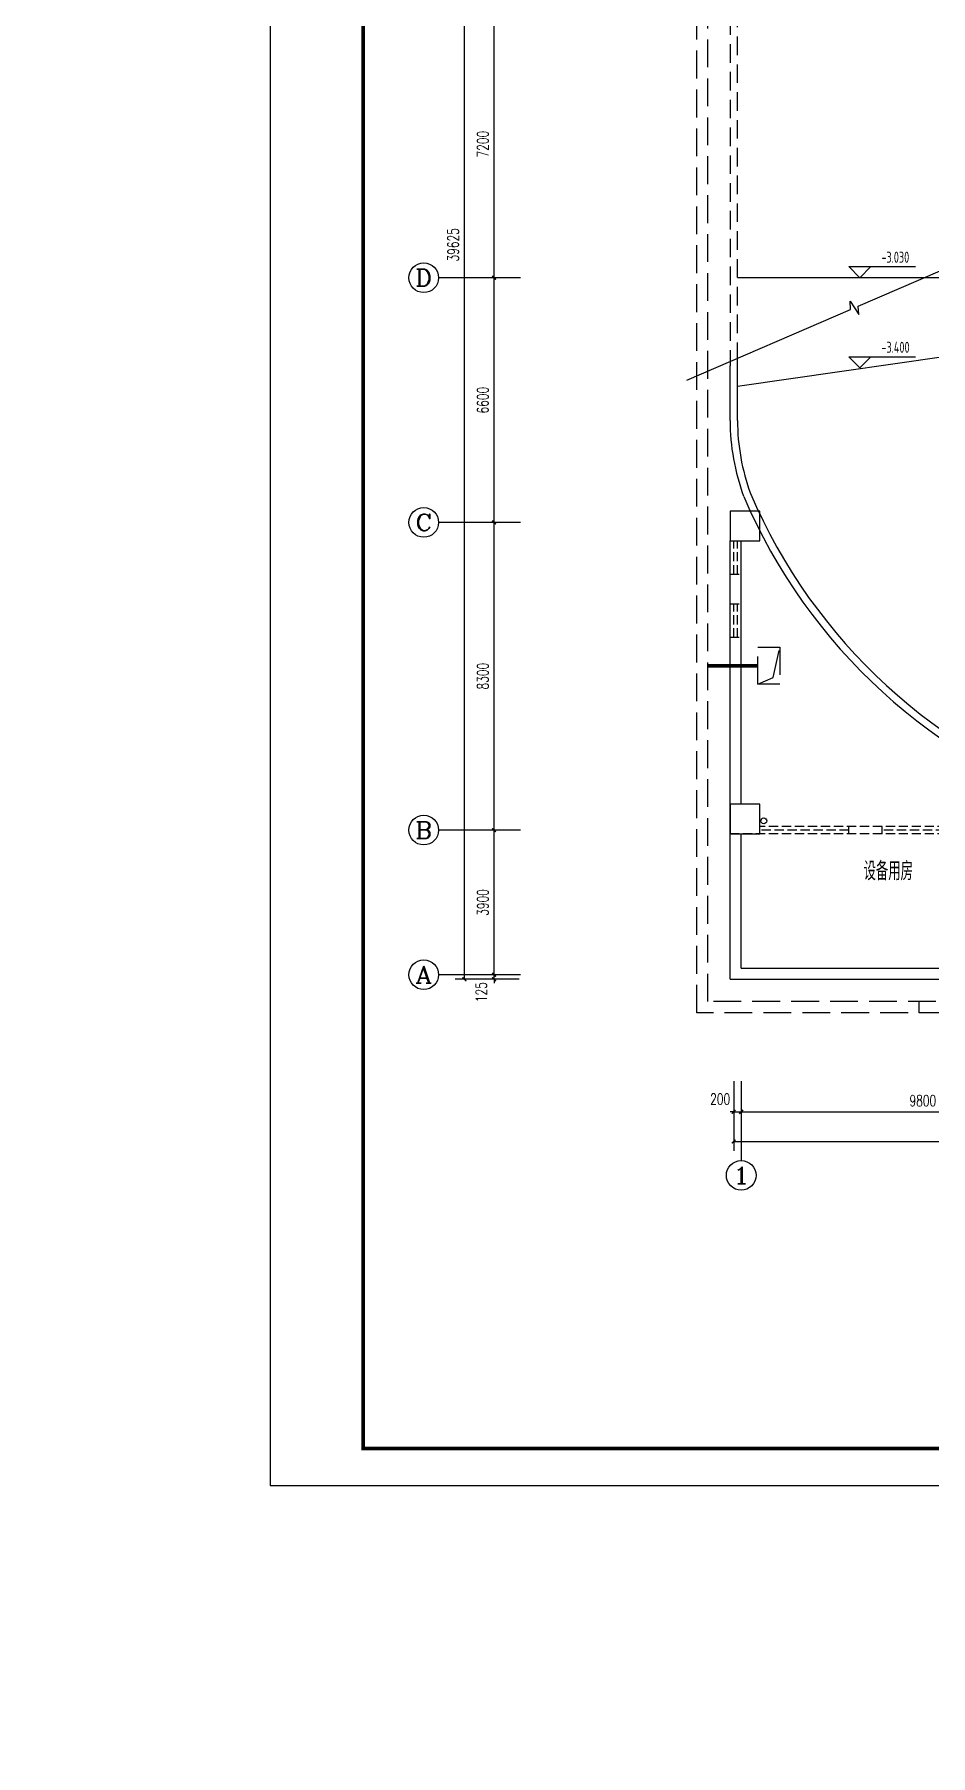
# Model space of a CAD drawing. Extents: x 2166032 to 5302137, y 581493 to 2416206.
# Drawn here: x 2664591 to 2688759, y 1171694 to 1218120 of the extents above; entities that cross this region are included whole.
import ezdxf
from ezdxf.enums import TextEntityAlignment as Align

# ---------------------------------------------------------------- set-up
doc = ezdxf.new("R2010")
doc.units = 0
doc.header["$LTSCALE"] = 1000
doc.header["$MEASUREMENT"] = 0
doc.linetypes.add('DASH', pattern=[0.35, 0.25, -0.1])
doc.linetypes.add('DASHED', pattern=[0.75, 0.5, -0.25])
for name, color, linetype in [('AXIS', 3, 'Continuous'), ('AXIS_TEXT', 7, 'Continuous'), ('COLUMN', 2, 'Continuous'), ('DIM_ELEV', 3, 'Continuous'), ('DIM_SYMB', 3, 'Continuous'), ('PUB_TEXT', 7, 'Continuous'), ('PUB_TITLE', 137, 'Continuous'), ('WALL', 8, 'Continuous'), ('WINDOW', 8, 'Continuous'), ('地沟', 8, 'Continuous'), ('屋面', 151, 'Continuous'), ('消防', 7, 'Continuous')]:
    doc.layers.add(name, color=color, linetype=linetype)
doc.styles.add('_TCH_AXIS', font='complex_.ttf')
doc.styles.add('_TCH_DIM', font='tssdeng.shx', dxfattribs={"bigfont": 'tssdchn.shx'})
doc.styles.add('COMPLEX', font='complex_.ttf')
doc.styles.add('DIM_FONT', font='simplex_.ttf', dxfattribs={"width": 0.7})
doc.styles.add('TSSD_REIN', font='tssdeng.shx', dxfattribs={"width": 0.7, "bigfont": 'tssdchn.shx'})
doc.dimstyles.new('DIMN', dxfattribs={"dimtxt": 300, "dimasz": 100, "dimexe": 250, "dimexo": 300, "dimgap": 150, "dimtad": 1, "dimdec": 0, "dimzin": 0, "dimdsep": 46, "dimtxsty": 'DIM_FONT', "dimblk": 'ARCHTICK', "dimcen": 0.09, "dimclrt": 7, "dimazin": 2, "dimtfac": 1, "dimtdec": 0, "dimtix": 1, "dimtmove": 2, "dimatfit": 3, "dimldrblk": 'ARCHTICK', "dimfxl": 1, "dimtolj": 1, "dimtzin": 0, "dimarcsym": 0})

# ---------------------------------------------------------------- blocks, each defined once
blk = doc.blocks.new('_ArchTick')
at = {"color": 0, "linetype": 'ByBlock', "const_width": 0.4}
blk.add_lwpolyline([(-0.5, -0.5), (0.5, 0.5)], dxfattribs=at)
blk = doc.blocks.new('*D2558')
at = {"layer": 'AXIS', "color": 0, "lineweight": -2}
for p, q in [((2683451, 1189890), (2683451, 1188808)), ((2683651, 1189890), (2683651, 1188808)), ((2683451, 1189058), (2683351, 1189058)), ((2683451, 1189058), (2683651, 1189058)), ((2683651, 1189058), (2683751, 1189058))]:
    blk.add_line(p, q, dxfattribs=at)
at = {"layer": 'Defpoints', "color": 0}
for p in [(2683451, 1190190), (2683651, 1190190), (2683651, 1189058)]:
    blk.add_point(p, dxfattribs=at)
at = {"layer": 'AXIS', "color": 0, "lineweight": -2, "xscale": 100, "yscale": 100, "zscale": 100}
blk.add_blockref('_ArchTick', (2683451, 1189058), dxfattribs=at)
at = {"layer": 'AXIS', "color": 0, "lineweight": -2, "xscale": 100, "yscale": 100, "zscale": 100, "rotation": 180}
blk.add_blockref('_ArchTick', (2683651, 1189058), dxfattribs=at)
at = {"layer": 'AXIS', "color": 7, "insert": (2683081, 1189403), "char_height": 300, "attachment_point": 5, "style": 'DIM_FONT'}
blk.add_mtext('\\A1;200', dxfattribs=at)
blk = doc.blocks.new('*D2559')
at = {"layer": 'AXIS', "color": 0, "lineweight": -2}
for p, q in [((2683651, 1189890), (2683651, 1188808)), ((2693451, 1189890), (2693451, 1188808)), ((2683651, 1189058), (2693451, 1189058))]:
    blk.add_line(p, q, dxfattribs=at)
at = {"layer": 'Defpoints', "color": 0}
for p in [(2683651, 1190190), (2693451, 1190190), (2693451, 1189058)]:
    blk.add_point(p, dxfattribs=at)
at = {"layer": 'AXIS', "color": 0, "lineweight": -2, "xscale": 100, "yscale": 100, "zscale": 100, "rotation": 180}
blk.add_blockref('_ArchTick', (2683651, 1189058), dxfattribs=at)
at = {"layer": 'AXIS', "color": 0, "lineweight": -2, "xscale": 100, "yscale": 100, "zscale": 100}
blk.add_blockref('_ArchTick', (2693451, 1189058), dxfattribs=at)
at = {"layer": 'AXIS', "color": 7, "insert": (2688551, 1189359), "char_height": 300, "attachment_point": 5, "style": 'DIM_FONT'}
blk.add_mtext('\\A1;9800', dxfattribs=at)
blk = doc.blocks.new('*D2571')
at = {"layer": 'AXIS', "color": 0, "lineweight": -2}
for p, q in [((2683451, 1189590), (2683451, 1188008)), ((2761282, 1189590), (2761282, 1188008)), ((2683451, 1188258), (2761282, 1188258))]:
    blk.add_line(p, q, dxfattribs=at)
at = {"layer": 'Defpoints', "color": 0}
for p in [(2683451, 1189890), (2761282, 1189890), (2761282, 1188258)]:
    blk.add_point(p, dxfattribs=at)
at = {"layer": 'AXIS', "color": 0, "lineweight": -2, "xscale": 100, "yscale": 100, "zscale": 100, "rotation": 180}
blk.add_blockref('_ArchTick', (2683451, 1188258), dxfattribs=at)
at = {"layer": 'AXIS', "color": 0, "lineweight": -2, "xscale": 100, "yscale": 100, "zscale": 100}
blk.add_blockref('_ArchTick', (2761282, 1188258), dxfattribs=at)
at = {"layer": 'AXIS', "color": 7, "insert": (2722367, 1188559), "char_height": 300, "attachment_point": 5, "style": 'DIM_FONT'}
blk.add_mtext('\\A1;77830', dxfattribs=at)
blk = doc.blocks.new('*D2579')
at = {"layer": 'AXIS', "color": 0, "lineweight": -2}
for p, q in [((2677549, 1192758), (2676736, 1192758)), ((2676986, 1192758), (2676986, 1192858)), ((2676986, 1192633), (2676986, 1192758)), ((2677549, 1192633), (2676736, 1192633)), ((2676986, 1192633), (2676986, 1192533))]:
    blk.add_line(p, q, dxfattribs=at)
at = {"layer": 'Defpoints', "color": 0}
for p in [(2676986, 1192758), (2677849, 1192758), (2677849, 1192633)]:
    blk.add_point(p, dxfattribs=at)
at = {"layer": 'AXIS', "color": 0, "lineweight": -2, "xscale": 100, "yscale": 100, "zscale": 100}
for p, rotation in [((2676986, 1192758), 270), ((2676986, 1192633), 90)]:
    blk.add_blockref('_ArchTick', p, dxfattribs=dict(at, rotation=rotation))
at = {"layer": 'AXIS', "color": 7, "insert": (2676641, 1192283), "char_height": 300, "attachment_point": 5, "rotation": 90, "style": 'DIM_FONT'}
blk.add_mtext('\\A1;125', dxfattribs=at)
blk = doc.blocks.new('*D2580')
at = {"layer": 'AXIS', "color": 0, "lineweight": -2}
for p, q in [((2677549, 1196658), (2676736, 1196658)), ((2676986, 1192758), (2676986, 1196658)), ((2677549, 1192758), (2676736, 1192758))]:
    blk.add_line(p, q, dxfattribs=at)
at = {"layer": 'Defpoints', "color": 0}
for p in [(2676986, 1196658), (2677849, 1196658), (2677849, 1192758)]:
    blk.add_point(p, dxfattribs=at)
at = {"layer": 'AXIS', "color": 0, "lineweight": -2, "xscale": 100, "yscale": 100, "zscale": 100}
for p, rotation in [((2676986, 1196658), 90), ((2676986, 1192758), 270)]:
    blk.add_blockref('_ArchTick', p, dxfattribs=dict(at, rotation=rotation))
at = {"layer": 'AXIS', "color": 7, "insert": (2676685, 1194708), "char_height": 300, "attachment_point": 5, "rotation": 90, "style": 'DIM_FONT'}
blk.add_mtext('\\A1;3900', dxfattribs=at)
blk = doc.blocks.new('*D2581')
at = {"layer": 'AXIS', "color": 0, "lineweight": -2}
for p, q in [((2677549, 1204958), (2676736, 1204958)), ((2676986, 1196658), (2676986, 1204958)), ((2677549, 1196658), (2676736, 1196658))]:
    blk.add_line(p, q, dxfattribs=at)
at = {"layer": 'Defpoints', "color": 0}
for p in [(2676986, 1204958), (2677849, 1204958), (2677849, 1196658)]:
    blk.add_point(p, dxfattribs=at)
at = {"layer": 'AXIS', "color": 0, "lineweight": -2, "xscale": 100, "yscale": 100, "zscale": 100}
for p, rotation in [((2676986, 1204958), 90), ((2676986, 1196658), 270)]:
    blk.add_blockref('_ArchTick', p, dxfattribs=dict(at, rotation=rotation))
at = {"layer": 'AXIS', "color": 7, "insert": (2676685, 1200808), "char_height": 300, "attachment_point": 5, "rotation": 90, "style": 'DIM_FONT'}
blk.add_mtext('\\A1;8300', dxfattribs=at)
blk = doc.blocks.new('*D2582')
at = {"layer": 'AXIS', "color": 0, "lineweight": -2}
for p, q in [((2677549, 1211558), (2676736, 1211558)), ((2676986, 1204958), (2676986, 1211558)), ((2677549, 1204958), (2676736, 1204958))]:
    blk.add_line(p, q, dxfattribs=at)
at = {"layer": 'Defpoints', "color": 0}
for p in [(2676986, 1211558), (2677849, 1211558), (2677849, 1204958)]:
    blk.add_point(p, dxfattribs=at)
at = {"layer": 'AXIS', "color": 0, "lineweight": -2, "xscale": 100, "yscale": 100, "zscale": 100}
for p, rotation in [((2676986, 1211558), 90), ((2676986, 1204958), 270)]:
    blk.add_blockref('_ArchTick', p, dxfattribs=dict(at, rotation=rotation))
at = {"layer": 'AXIS', "color": 7, "insert": (2676685, 1208258), "char_height": 300, "attachment_point": 5, "rotation": 90, "style": 'DIM_FONT'}
blk.add_mtext('\\A1;6600', dxfattribs=at)
blk = doc.blocks.new('*D2583')
at = {"layer": 'AXIS', "color": 0, "lineweight": -2}
for p, q in [((2677549, 1218758), (2676736, 1218758)), ((2676986, 1211558), (2676986, 1218758)), ((2677549, 1211558), (2676736, 1211558))]:
    blk.add_line(p, q, dxfattribs=at)
at = {"layer": 'Defpoints', "color": 0}
for p in [(2676986, 1218758), (2677849, 1218758), (2677849, 1211558)]:
    blk.add_point(p, dxfattribs=at)
at = {"layer": 'AXIS', "color": 0, "lineweight": -2, "xscale": 100, "yscale": 100, "zscale": 100}
for p, rotation in [((2676986, 1218758), 90), ((2676986, 1211558), 270)]:
    blk.add_blockref('_ArchTick', p, dxfattribs=dict(at, rotation=rotation))
at = {"layer": 'AXIS', "color": 7, "insert": (2676685, 1215158), "char_height": 300, "attachment_point": 5, "rotation": 90, "style": 'DIM_FONT'}
blk.add_mtext('\\A1;7200', dxfattribs=at)
blk = doc.blocks.new('*D2589')
at = {"layer": 'AXIS', "color": 0, "lineweight": -2}
for p, q in [((2677666, 1232258), (2675936, 1232258)), ((2676186, 1192633), (2676186, 1232258)), ((2677666, 1192633), (2675936, 1192633))]:
    blk.add_line(p, q, dxfattribs=at)
at = {"layer": 'Defpoints', "color": 0}
for p in [(2676186, 1232258), (2677966, 1232258), (2677966, 1192633)]:
    blk.add_point(p, dxfattribs=at)
at = {"layer": 'AXIS', "color": 0, "lineweight": -2, "xscale": 100, "yscale": 100, "zscale": 100}
for p, rotation in [((2676186, 1232258), 90), ((2676186, 1192633), 270)]:
    blk.add_blockref('_ArchTick', p, dxfattribs=dict(at, rotation=rotation))
at = {"layer": 'AXIS', "color": 7, "insert": (2675885, 1212445), "char_height": 300, "attachment_point": 5, "rotation": 90, "style": 'DIM_FONT'}
blk.add_mtext('\\A1;39625', dxfattribs=at)
blk = doc.blocks.new('_AXISO')
blk.add_circle((0, 0), 0.5)
at = {"layer": 'AXIS_TEXT', "style": 'COMPLEX', "width": 1.171875}
blk.add_attdef('A', text='', height=0.56, dxfattribs=at).set_placement((-0.25, -0.28), (0.25, -0.28), align=Align.FIT)

msp = doc.modelspace()

# ---------------------------------------------------------------- linework, layer by layer
msp.add_circle((2604640.5, 1020101.3), 438608.5)
at = {"layer": 'AXIS'}
for p, q in [((2677697.2, 1211557.8), (2675490.2, 1211557.8)), ((2677697.2, 1204957.8), (2675490.2, 1204957.8)), ((2677697.2, 1196657.8), (2675490.2, 1196657.8)), ((2677697.2, 1192757.8), (2675490.2, 1192757.8)), ((2683651.5, 1189890.1), (2683651.5, 1187745.3))]:
    msp.add_line(p, q, dxfattribs=at)
at = {"layer": 'COLUMN'}
for p, q in [((2684151.5, 1205257.7), (2683351.5, 1205257.7)), ((2683351.5, 1205257.7), (2683351.5, 1204457.8)), ((2684151.5, 1204457.8), (2684151.5, 1205257.7)), ((2683351.5, 1204457.8), (2684151.5, 1204457.8)), ((2684151.2, 1197357.9), (2683351.2, 1197357.9)), ((2683351.2, 1197357.9), (2683351.2, 1196557.9)), ((2684151.2, 1196557.9), (2684151.2, 1197357.9)), ((2683351.2, 1196557.9), (2684151.2, 1196557.9))]:
    msp.add_line(p, q, dxfattribs=at)
at = {"layer": 'DIM_ELEV'}
for p, q in [((2686849.9, 1211557.8), (2686549.9, 1211857.8)), ((2686549.9, 1211857.8), (2688349.9, 1211857.8)), ((2686849.9, 1211557.8), (2687149.9, 1211857.8)), ((2686849.9, 1209127.1), (2686549.9, 1209427.1)), ((2686549.9, 1209427.1), (2688349.9, 1209427.1)), ((2686849.9, 1209127.1), (2687149.9, 1209427.1))]:
    msp.add_line(p, q, dxfattribs=at)
at = {"layer": 'DIM_SYMB'}
msp.add_lwpolyline([(2682183.8, 1208796.8), (2686602, 1210702.2), (2686589, 1210925.3), (2686823.3, 1210569), (2686808.6, 1210791.3), (2691226.8, 1212696.7)], dxfattribs=at)
at = {"layer": 'PUB_TITLE'}
msp.add_lwpolyline([(2670952.5, 1178978), (2776052.5, 1178978), (2776052.5, 1238378), (2670952.5, 1238378)], close=True, dxfattribs=at)
at = {"layer": 'PUB_TITLE', "const_width": 100}
msp.add_lwpolyline([(2673452.5, 1179978), (2775052.5, 1179978), (2775052.5, 1237378), (2673452.5, 1237378)], close=True, dxfattribs=at)
at = {"layer": 'WALL', "linetype": 'DASHED'}
msp.add_line((2683551.5, 1209311.8), (2683551.5, 1223757.8), dxfattribs=at)
at = {"layer": 'WALL'}
for p, q in [((2683351.5, 1207708.4), (2683351.5, 1209179.5)), ((2683551.5, 1207708.4), (2683551.5, 1209311.8)), ((2683349.6, 1196957.9), (2683349.6, 1204457.8)), ((2683349.6, 1204457.8), (2683351.5, 1204457.8)), ((2683649.6, 1197357.9), (2683649.6, 1204457.8)), ((2683349.6, 1192632.8), (2683349.6, 1196957.9)), ((2683649.6, 1192932.8), (2683649.6, 1196557.9)), ((2683649.6, 1192932.8), (2698249.9, 1192932.8)), ((2683349.6, 1192632.8), (2698374.9, 1192632.8))]:
    msp.add_line(p, q, dxfattribs=at)
at = {"layer": 'WALL', "linetype": 'DASH'}
for p, q in [((2693049.9, 1196557.8), (2683351.5, 1196557.8)), ((2693049.9, 1196757.8), (2684151.2, 1196757.8))]:
    msp.add_line(p, q, dxfattribs=at)
at = {"layer": 'WALL', "linetype": 'DASHED'}
msp.add_lwpolyline([(2683551.5, 1223857.8), (2683351.5, 1223857.8), (2683351.5, 1209179.5)], dxfattribs=at)
at = {"layer": 'WALL'}
for points in [[(2683903.5, 1205736.3, 0.2164146), (2693049.9, 1197357.8, -6.2893628)], [(2683719.5, 1205657.9, 0.2175375), (2693049.9, 1197147.5, 0.2164146)]]:
    msp.add_lwpolyline(points, format="xyb", dxfattribs=at)
for radius in [5900, 5700]:
    msp.add_arc((2689251.5, 1207708.4), radius, 180, 200.24143, dxfattribs=at)
at = {"layer": 'WINDOW', "linetype": 'DASH'}
for p, q in [((2683349.6, 1204457.8, 800), (2683649.6, 1204457.8, 800)), ((2683449.6, 1203557.8, 800), (2683449.6, 1204457.8, 800)), ((2683549.6, 1203557.8, 800), (2683549.6, 1204457.8, 800)), ((2683349.6, 1203557.8, 800), (2683649.6, 1203557.8, 800)), ((2683349.6, 1202757.6, 800), (2683649.6, 1202757.6, 800)), ((2683449.6, 1201857.6, 800), (2683449.6, 1202757.6, 800)), ((2683549.6, 1201857.6, 800), (2683549.6, 1202757.6, 800)), ((2683349.6, 1201857.6, 800), (2683649.6, 1201857.6, 800)), ((2684151.2, 1196557.9), (2684151.2, 1196757.9)), ((2686551.5, 1196657.8), (2684151.2, 1196657.9)), ((2686551.5, 1196557.8), (2686551.5, 1196757.8)), ((2687451.4, 1196557.8), (2687451.4, 1196757.8)), ((2691251.4, 1196657.8), (2687451.4, 1196657.8))]:
    msp.add_line(p, q, dxfattribs=at)
at = {"layer": '地沟', "linetype": 'DASH', "ltscale": 3}
for p, q in [((2682751.5, 1192032.8), (2682751.5, 1219457.8)), ((2684513.7, 1200769.9), (2684697.6, 1201592)), ((2684097.6, 1200592), (2684513.7, 1200769.9)), ((2744551.5, 1192032.8), (2682751.5, 1192032.8)), ((2688440.9, 1192032.8), (2688440.9, 1191732.8))]:
    msp.add_line(p, q, dxfattribs=at)
msp.add_lwpolyline([(2713351.5, 1191732.8), (2682451.5, 1191732.8), (2682451.5, 1219757.8)], dxfattribs=at)
msp.add_lwpolyline([(2684097.6, 1200592), (2684097.6, 1201592), (2684697.6, 1201592), (2684697.6, 1200592)], close=True, dxfattribs=at)
at = {"layer": '地沟', "linetype": 'DASH', "const_width": 100}
msp.add_lwpolyline([(2684097.6, 1201092), (2682751.5, 1201092)], dxfattribs=at)
at = {"layer": '屋面', "color": 6}
msp.add_circle((2684261.2, 1196906.9), 80, dxfattribs=at)
at = {"layer": '消防', "color": 252}
msp.add_line((2690551.5, 1211557.8), (2683551.5, 1211557.8), dxfattribs=at)
msp.add_lwpolyline([(2690551.5, 1209631.3), (2683551.5, 1208623.4)], dxfattribs=at)

# ---------------------------------------------------------------- block references
at = {"layer": 'AXIS'}
ref = msp.add_blockref('_AXISO', (2675090.2, 1211557.8), dxfattribs=dict(at, xscale=800, yscale=800, zscale=800))
ref.add_attrib('A', 'D', dxfattribs={"layer": 'AXIS_TEXT', "height": 452.5, "style": '_TCH_AXIS', "width": 0.95528}).set_placement((2674863.9, 1211331.5), (2675316.5, 1211331.5), align=Align.FIT)
ref = msp.add_blockref('_AXISO', (2675090.2, 1204957.8), dxfattribs=dict(at, xscale=800, yscale=800, zscale=800))
ref.add_attrib('A', 'C', dxfattribs={"layer": 'AXIS_TEXT', "height": 452.5, "style": '_TCH_AXIS'}).set_placement((2674863.9, 1204731.5), (2675316.5, 1204731.5), align=Align.FIT)
ref = msp.add_blockref('_AXISO', (2675090.2, 1196657.8), dxfattribs=dict(at, xscale=800, yscale=800, zscale=800))
ref.add_attrib('A', 'B', dxfattribs={"layer": 'AXIS_TEXT', "height": 452.5, "style": '_TCH_AXIS', "width": 0.95528}).set_placement((2674863.9, 1196431.5), (2675316.5, 1196431.5), align=Align.FIT)
ref = msp.add_blockref('_AXISO', (2675090.2, 1192757.8), dxfattribs=dict(at, xscale=800, yscale=800, zscale=800))
ref.add_attrib('A', 'A', dxfattribs={"layer": 'AXIS_TEXT', "height": 452.5, "style": '_TCH_AXIS'}).set_placement((2674863.9, 1192531.5), (2675316.5, 1192531.5), align=Align.FIT)
ref = msp.add_blockref('_AXISO', (2683651.5, 1187345.3), dxfattribs=dict(at, xscale=800, yscale=800, zscale=800))
ref.add_attrib('A', '1', dxfattribs={"layer": 'AXIS_TEXT', "height": 452.5, "style": '_TCH_AXIS', "width": 1.388087}).set_placement((2683425.2, 1187119), (2683877.8, 1187119), align=Align.FIT)

# ---------------------------------------------------------------- texts
at = {"layer": 'PUB_TEXT'}
for s, height, style, width, p in [('-3.030', 297.5, '_TCH_DIM', 0.705882, (2687431.5, 1211962.8)), ('-3.400', 297.5, '_TCH_DIM', 0.705882, (2687431.5, 1209532.1)), ('设备用房', 500, 'TSSD_REIN', 0.7, (2686953.1, 1195303.4))]:
    msp.add_text(s, height=height, dxfattribs=dict(at, style=style, width=width)).set_placement(p)

# ---------------------------------------------------------------- dimensions: what is measured, and where the dimension line sits
at = {"layer": 'AXIS'}
for p1, p2, distance, picture, middle in [((2677965.8, 1192632.8), (2677965.8, 1232257.8), 1779.7, '*D2589', (2675884.7, 1212445.3)), ((2677849, 1211557.8), (2677849, 1218757.8), 862.9, '*D2583', (2676684.7, 1215157.8)), ((2677849, 1204957.8), (2677849, 1211557.8), 862.9, '*D2582', (2676684.7, 1208257.8)), ((2677849, 1196657.8), (2677849, 1204957.8), 862.9, '*D2581', (2676684.7, 1200807.8)), ((2677849, 1192757.8), (2677849, 1196657.8), 862.9, '*D2580', (2676684.7, 1194707.8)), ((2683651.5, 1190190.1), (2693451.5, 1190190.1), -1132.4, '*D2559', (2688551.5, 1189359.1)), ((2683451.5, 1189890.1), (2761281.5, 1189890.1), -1632.4, '*D2571', (2722366.5, 1188559.1))]:
    dim = msp.add_aligned_dim(p1=p1, p2=p2, distance=distance, dimstyle='DIMN', dxfattribs=at)
    dim.commit()
    dim.dimension.update_dxf_attribs({"geometry": picture, "text_midpoint": middle})
for base, p1, p2, angle, picture, middle in [((2676986.1, 1192757.8), (2677849, 1192632.8), (2677849, 1192757.8), 90, '*D2579', (2676641.1, 1192282.8)), ((2683651.5, 1189057.8), (2683451.5, 1190190.1), (2683651.5, 1190190.1), 0, '*D2558', (2683081.5, 1189402.8))]:
    dim = msp.add_linear_dim(base=base, p1=p1, p2=p2, angle=angle, dimstyle='DIMN', dxfattribs=at)
    dim.commit()
    dim.dimension.update_dxf_attribs({"geometry": picture, "text_midpoint": middle, "dimtype": 161})

doc.saveas('drawing.dxf')
